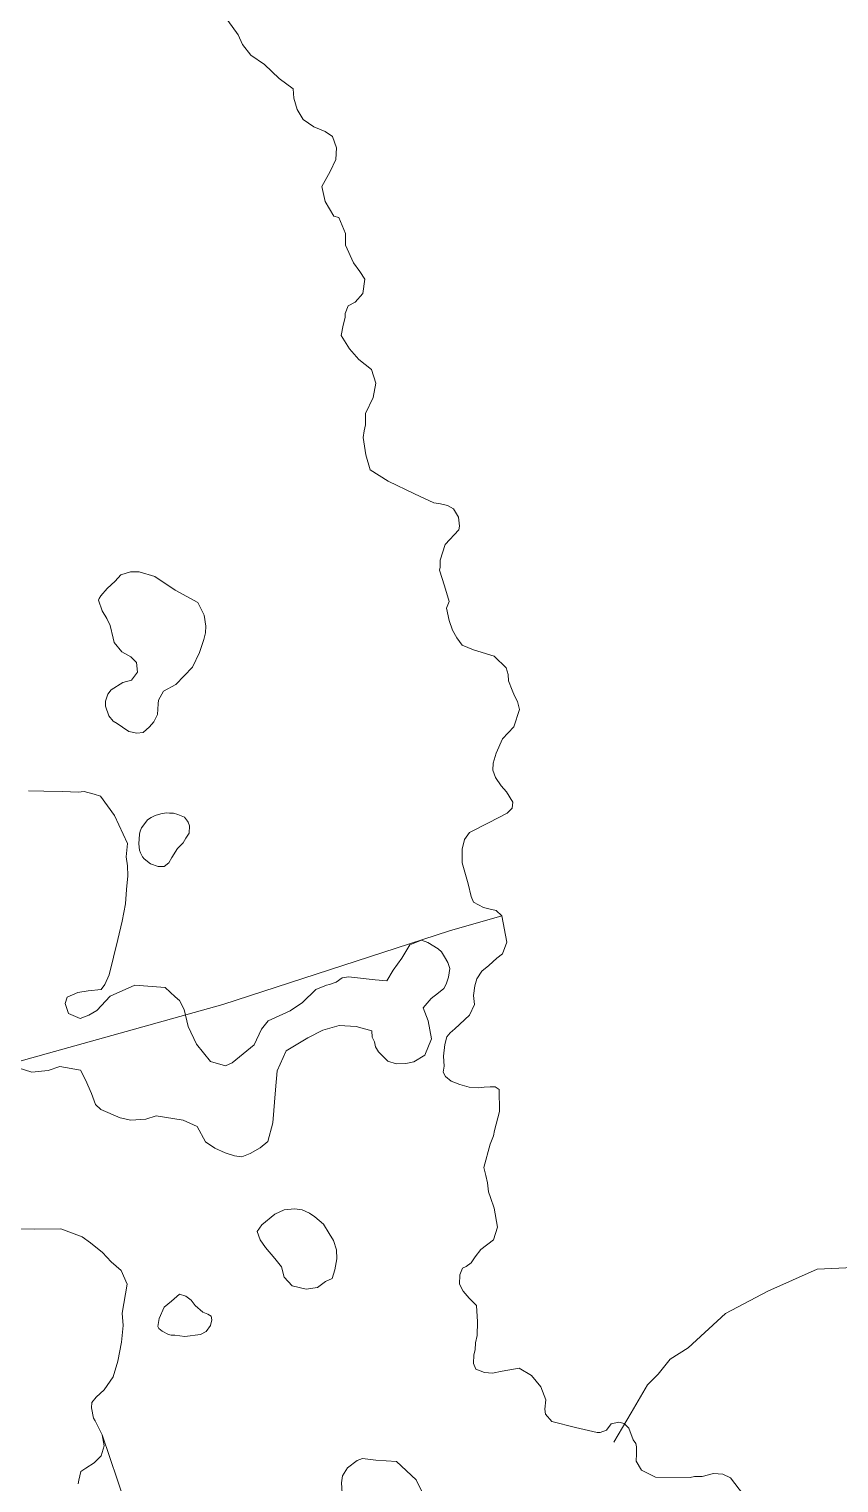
# Model space of a CAD drawing. Header units: metres. Extents: x 4652992 to 4879070, y 2074171 to 2309877.
# Drawn here: x 4653903.3 to 4653983.8, y 2308030 to 2308174.6 of the extents above; entities that cross this region are included whole.
import ezdxf

# ---------------------------------------------------------------- set-up
doc = ezdxf.new("R2010")
doc.units = ezdxf.units.M
doc.header["$MEASUREMENT"] = 0
for name, color, linetype, lineweight in [('Level 1', 2, 'Continuous', 0), ('Level 37', 3, 'Continuous', 0), ('Level 40', 1, 'Continuous', 0)]:
    doc.layers.add(name, color=color, linetype=linetype, lineweight=lineweight)

msp = doc.modelspace()

# ---------------------------------------------------------------- linework, layer by layer
at = {"layer": 'Level 1'}
msp.add_polyline3d([(4653961.408877, 2308034.042727, 1326), (4653963.107617, 2308036.947131, 1322.454742), (4653964.748896, 2308039.738448, 1320), (4653965.802355, 2308040.807614, 1319.493645), (4653966.990497, 2308042.281767, 1318.497538), (4653968.779909, 2308043.43091, 1317), (4653972.486696, 2308046.844912, 1313), (4653976.710879, 2308049.04529, 1311), (4653981.617495, 2308051.25928, 1308), (4653985.207522, 2308051.39728, 1306), (4653989.762551, 2308051.240143, 1304), (4653993.970227, 2308052.314717, 1303), (4653997.007693, 2308054.478274, 1301), (4653999.204104, 2308055.861696, 1299), (4654000.173708, 2308056.88373, 1298), (4654001.793787, 2308058.041917, 1297.4687)], dxfattribs=at)
at = {"layer": 'Level 37'}
for points in [[(4653899.808059, 2308071.236665, 1360.7597), (4653922.507764, 2308077.575194, 1345.0033), (4653945.068171, 2308084.888066, 1330.5601), (4653950.247505, 2308086.395175, 1328.15)], [(4653924.889208, 2307997.006722, 1361.3723), (4653921.526152, 2308004.604281, 1361.8537), (4653913.579102, 2308025.739203, 1361.3723), (4653910.516183, 2308034.786196, 1361.3723)]]:
    msp.add_polyline3d(points, dxfattribs=at)
at = {"layer": 'Level 40', "color": 3, "elevation": 1349.143533, "flags": 128}
msp.add_lwpolyline([(4653914.241984, 2308092.925965), (4653914.175575, 2308093.562143), (4653914.217883, 2308094.499931), (4653914.292152, 2308094.809963), (4653914.44357, 2308095.137586), (4653914.765786, 2308095.569281), (4653915.037047, 2308095.940504), (4653915.38689, 2308096.183094), (4653915.797366, 2308096.374375), (4653916.345614, 2308096.531934), (4653916.877344, 2308096.620597), (4653917.203838, 2308096.613625), (4653917.599212, 2308096.589795), (4653918.046958, 2308096.480219), (4653918.711027, 2308096.208316), (4653919.015615, 2308095.805616), (4653919.067994, 2308095.719874), (4653919.192129, 2308095.324877), (4653919.164886, 2308094.602306), (4653918.826246, 2308094.10177), (4653918.572982, 2308093.653261), (4653918.002933, 2308093.099928), (4653917.453687, 2308092.176853), (4653917.149461, 2308091.66785), (4653916.697764, 2308091.304295), (4653916.079201, 2308091.309717), (4653915.337894, 2308091.563945), (4653914.688765, 2308092.050895), (4653914.523336, 2308092.273686), (4653914.322015, 2308092.651124), (4653914.241984, 2308092.925965)], dxfattribs=at)
at = {"layer": 'Level 40', "color": 3}
for points in [[(4653974.285355, 2308028.813498, 1331.1435), (4653973.008848, 2308030.494162, 1331.1435), (4653972.228534, 2308030.870742, 1331.1435), (4653971.30494, 2308030.908408, 1331.1435), (4653970.179282, 2308030.621418, 1331.1435), (4653969.431878, 2308030.616224, 1331.1435), (4653968.978273, 2308030.539602, 1331.1435), (4653965.534846, 2308030.556945, 1331.5435), (4653964.150667, 2308031.267011, 1331.5435), (4653963.614619, 2308032.14456, 1331.5435), (4653963.666061, 2308032.879301, 1331.5435), (4653963.644675, 2308033.56948, 1331.5435), (4653963.597568, 2308033.892288, 1331.5435), (4653963.315457, 2308034.272241, 1331.5435), (4653962.882111, 2308035.423977, 1331.9435), (4653962.43806, 2308035.905392, 1331.9435), (4653961.909568, 2308036.03392, 1331.9435), (4653961.120453, 2308035.852392, 1331.9435), (4653960.657956, 2308035.217976, 1331.9435), (4653960.044974, 2308034.993583, 1331.9435), (4653959.737257, 2308035.006164, 1331.9435), (4653957.57601, 2308035.508305, 1332.7435), (4653955.235316, 2308036.103949, 1333.9435), (4653954.600142, 2308036.817061, 1333.9435), (4653954.536699, 2308037.329076, 1333.9435), (4653954.630089, 2308038.237465, 1333.9435), (4653954.143291, 2308039.531522, 1337.5435), (4653953.202825, 2308040.656377, 1338.3435), (4653951.982151, 2308041.400599, 1337.9435), (4653950.288978, 2308041.09836, 1337.9435), (4653949.317405, 2308040.90265, 1337.9435), (4653948.532104, 2308040.970243, 1337.9435), (4653947.686081, 2308041.299522, 1337.9435), (4653947.448178, 2308041.851242, 1337.9435), (4653947.468831, 2308042.710442, 1337.9435), (4653947.594477, 2308043.235442, 1337.9435), (4653947.631514, 2308043.905464, 1337.9435), (4653947.813001, 2308044.663791, 1337.9435), (4653947.82881, 2308046.018013, 1337.9435), (4653947.747961, 2308047.61752, 1337.1435), (4653946.998753, 2308048.356153, 1337.1435), (4653946.424523, 2308049.052206, 1337.1435), (4653946.039266, 2308049.764068, 1337.1435), (4653946.073921, 2308050.682715, 1337.1435), (4653946.35833, 2308051.355116, 1337.1435), (4653946.705923, 2308051.517678, 1337.1435), (4653947.226088, 2308051.885419, 1337.1435), (4653947.61317, 2308052.470975, 1337.1435), (4653948.158838, 2308053.203291, 1337.1435), (4653949.43368, 2308054.155013, 1335.5435), (4653949.843764, 2308055.423457, 1334.3435), (4653949.489383, 2308057.309279, 1334.3435), (4653949.128264, 2308058.390118, 1334.3435), (4653948.947701, 2308058.930548, 1334.3435), (4653948.851332, 2308059.822772, 1334.3435), (4653948.654298, 2308060.55339, 1334.3435), (4653948.471294, 2308061.342648, 1334.3435), (4653949.091175, 2308063.673604, 1334.3435), (4653949.418793, 2308064.524483, 1334.3435), (4653949.545085, 2308065.052148, 1334.3435), (4653950.018466, 2308066.91814, 1333.5435), (4653949.982487, 2308069.101243, 1333.5435), (4653949.614217, 2308069.377496, 1333.5435), (4653949.117063, 2308069.374583, 1333.5435), (4653948.488575, 2308069.341592, 1333.5435), (4653947.97734, 2308069.27998, 1333.5435), (4653946.996976, 2308069.332851, 1333.5435), (4653946.072764, 2308069.620531, 1333.5435), (4653945.2212, 2308069.952616, 1333.5435), (4653944.646344, 2308070.403575, 1333.5435), (4653944.437416, 2308070.827367, 1333.5435), (4653944.519289, 2308071.428719, 1333.5435), (4653944.450881, 2308072.439558, 1333.5435), (4653944.600575, 2308073.583557, 1333.5435), (4653944.783251, 2308074.346695, 1333.5435), (4653945.130255, 2308074.759033, 1333.5435), (4653945.594543, 2308075.142721, 1333.5435), (4653947.049504, 2308076.505591, 1331.5435), (4653947.55246, 2308077.5666, 1331.5435), (4653947.45569, 2308078.462551, 1331.5435), (4653947.563524, 2308079.433139, 1331.5435), (4653947.791417, 2308080.125155, 1331.5435), (4653948.282712, 2308080.877414, 1331.5435), (4653948.981028, 2308081.454444, 1331.5435), (4653949.780387, 2308082.193667, 1331.5435), (4653950.318785, 2308082.622813, 1331.5435), (4653950.742895, 2308083.779025, 1330.7435), (4653950.247505, 2308086.395175, 1330.7435), (4653949.684591, 2308086.907088, 1330.7435), (4653948.978153, 2308087.07984, 1330.7435), (4653948.448305, 2308087.209408, 1330.7435), (4653947.459099, 2308087.763215, 1330.7435), (4653947.218696, 2308088.32106, 1330.7435), (4653946.897959, 2308089.584772, 1330.7435), (4653946.314495, 2308091.663974, 1330.7435), (4653946.330467, 2308093.032524, 1330.7435), (4653946.556192, 2308093.97544, 1330.7435), (4653947.033985, 2308094.669504, 1330.7435), (4653948.92001, 2308095.632535, 1329.1435), (4653950.784437, 2308096.596488, 1328.7435), (4653951.28009, 2308097.100701, 1328.7435), (4653951.362507, 2308097.706074, 1328.7435), (4653950.734066, 2308098.73573, 1328.7435), (4653950.183691, 2308099.308399, 1328.7435), (4653949.630844, 2308100.131922, 1328.7435), (4653949.373179, 2308100.883173, 1328.7435), (4653949.41071, 2308101.562133, 1328.7435), (4653949.710235, 2308102.552271, 1328.7435), (4653950.323861, 2308104.001049, 1327.9435), (4653951.448241, 2308105.18902, 1326.7435), (4653952.003437, 2308106.910014, 1325.9435), (4653951.818246, 2308107.70907, 1325.9435), (4653951.516978, 2308108.285363, 1325.9435), (4653951.274974, 2308108.847137, 1325.9435), (4653950.926163, 2308109.749142, 1325.9435), (4653950.89037, 2308110.385997, 1325.9435), (4653950.67676, 2308111.066452, 1325.9435), (4653950.27359, 2308111.47935, 1325.9435), (4653949.960553, 2308111.744535, 1325.9435), (4653949.512293, 2308112.231313, 1325.9435), (4653947.442566, 2308112.830836, 1327.1435), (4653946.301432, 2308113.298796, 1327.1435), (4653945.792192, 2308114.050782, 1327.1435), (4653945.342125, 2308114.788274, 1327.1435), (4653945.007965, 2308115.748204, 1327.1435), (4653944.744708, 2308117.004324, 1327.1435), (4653945.013789, 2308117.648926, 1328.3435), (4653944.564739, 2308119.221491, 1329.9435), (4653944.064238, 2308120.781025, 1329.9435), (4653944.134869, 2308121.076017, 1329.9435), (4653944.113384, 2308121.768414, 1329.9435), (4653944.619323, 2308123.317752, 1328.3435), (4653945.97767, 2308124.797258, 1327.9435), (4653946.062662, 2308125.152236, 1327.9435), (4653945.965374, 2308126.05311, 1327.9435), (4653945.470859, 2308126.863627, 1327.9435), (4653944.862999, 2308127.200854, 1327.9435), (4653944.153491, 2308127.375119, 1327.9435), (4653943.488917, 2308127.475701, 1327.9435), (4653941.590326, 2308128.354932, 1329.1435), (4653938.960042, 2308129.627167, 1329.9435), (4653937.18144, 2308130.748631, 1331.9435), (4653936.726859, 2308132.230974, 1331.9435), (4653936.460353, 2308133.978651, 1331.9435), (4653936.556542, 2308134.640347, 1331.9435), (4653936.697455, 2308135.228743, 1331.9435), (4653936.715837, 2308136.345686, 1331.9435), (4653937.451818, 2308137.932618, 1329.9435), (4653937.725203, 2308139.379828, 1328.7435), (4653937.29932, 2308140.736325, 1328.7435), (4653936.036984, 2308141.735292, 1328.7435), (4653935.098327, 2308142.779874, 1328.7435), (4653934.2895, 2308144.105532, 1328.7435), (4653934.471085, 2308145.124958, 1328.7435), (4653934.689689, 2308145.899398, 1328.9435), (4653934.686593, 2308146.283748, 1329.1435), (4653934.965861, 2308147.066351, 1329.1435), (4653935.668569, 2308147.41085, 1328.7435), (4653936.441144, 2308148.299624, 1328.7435), (4653936.652499, 2308149.722431, 1328.7435), (4653936.147613, 2308150.475175, 1328.7435), (4653935.5159, 2308151.338516, 1328.7435), (4653934.726805, 2308153.098079, 1328.7435), (4653934.717388, 2308154.267112, 1328.7435), (4653934.069403, 2308155.845551, 1326.7435), (4653933.558309, 2308155.977802, 1326.7435), (4653932.691497, 2308157.450115, 1326.7435), (4653932.373447, 2308158.936491, 1326.7435), (4653933.201538, 2308160.415877, 1325.9435), (4653933.741498, 2308161.603807, 1325.9435), (4653933.805128, 2308162.758855, 1325.9435), (4653933.428792, 2308163.899228, 1327.1435), (4653932.701319, 2308164.399412, 1327.1435), (4653931.571254, 2308164.847859, 1327.1435), (4653930.516476, 2308165.588726, 1327.1435), (4653929.920742, 2308166.600681, 1327.1435), (4653929.58161, 2308167.702207, 1327.1435), (4653929.515596, 2308168.655084, 1327.1435), (4653928.135868, 2308169.668056, 1329.1435), (4653926.664791, 2308171.070858, 1329.9435), (4653925.302462, 2308171.97735, 1330.7435), (4653924.487346, 2308173.059002, 1332.3435), (4653924.040743, 2308174.02626, 1332.3435), (4653923.016691, 2308175.452754, 1332.3435)], [(4653911.421032, 2308108.854275, 1348.743533), (4653912.564962, 2308109.597827, 1349.543533), (4653913.445769, 2308109.830422, 1349.943533), (4653914.026196, 2308110.634543, 1350.343533), (4653913.931645, 2308111.570643, 1351.943533), (4653913.356438, 2308112.165719, 1352.743533), (4653912.473935, 2308112.630516, 1352.743533), (4653911.703825, 2308113.564638, 1352.743533), (4653911.626186, 2308114.018438, 1352.743533), (4653911.30648, 2308115.27692, 1352.743533), (4653910.977622, 2308115.978677, 1352.743533), (4653910.531401, 2308116.709236, 1352.743533), (4653910.169504, 2308117.791801, 1352.743533), (4653910.211671, 2308117.967794, 1352.743533), (4653910.399309, 2308118.232322, 1352.743533), (4653911.006833, 2308118.952833, 1352.743533), (4653911.804417, 2308119.688789, 1352.743533), (4653912.383787, 2308120.291929, 1352.743533), (4653913.331667, 2308120.618282, 1352.743533), (4653914.195178, 2308120.592676, 1352.743533), (4653915.765047, 2308120.145286, 1352.743533), (4653917.764497, 2308118.794303, 1353.543533), (4653920.035006, 2308117.564189, 1354.343533), (4653920.660327, 2308116.295683, 1354.343533), (4653920.831604, 2308115.200559, 1354.343533), (4653920.794446, 2308114.52826, 1354.343533), (4653920.640277, 2308113.884662, 1354.343533), (4653920.200907, 2308112.567642, 1354.343533), (4653919.485444, 2308111.132448, 1354.343533), (4653917.858738, 2308109.395394, 1353.143533), (4653916.628738, 2308108.750243, 1350.343533), (4653916.111284, 2308107.829935, 1348.743533), (4653916.085483, 2308107.461465, 1348.743533), (4653916.022212, 2308106.415055, 1348.743533), (4653915.661448, 2308105.691384, 1348.743533), (4653915.225068, 2308105.17362, 1348.743533), (4653914.597516, 2308104.640199, 1348.743533), (4653913.95087, 2308104.548711, 1348.743533), (4653913.183706, 2308104.736611, 1348.743533), (4653912.53207, 2308105.146098, 1348.743533), (4653911.998447, 2308105.52669, 1348.743533), (4653911.61359, 2308105.745903, 1348.743533), (4653911.181372, 2308106.289089, 1348.743533), (4653910.848109, 2308107.245367, 1348.743533), (4653910.843169, 2308107.746374, 1348.743533), (4653911.071846, 2308108.440041, 1348.743533), (4653911.421032, 2308108.854275, 1348.743533)], [(4653903.206554, 2308098.836564, 1363.084971), (4653904.718282, 2308098.797064, 1363.084971), (4653906.59216, 2308098.751823, 1362.284971), (4653908.121852, 2308098.700085, 1361.084971), (4653908.730672, 2308098.749949, 1361.084971), (4653909.10653, 2308098.657931, 1361.084971), (4653909.732942, 2308098.504573, 1361.084971), (4653910.344327, 2308098.288594, 1361.084971), (4653911.738026, 2308096.356245, 1361.084971), (4653913.024338, 2308093.572171, 1359.884971), (4653912.911981, 2308092.271401, 1359.884971), (4653913.030305, 2308091.379089, 1359.884971), (4653913.055831, 2308090.376659, 1359.884971), (4653912.928446, 2308089.013159, 1359.884971), (4653912.848771, 2308087.571577, 1359.884971), (4653912.505732, 2308085.862319, 1359.884971), (4653912.069888, 2308084.042895, 1359.884971), (4653911.649065, 2308082.286177, 1359.884971), (4653911.228235, 2308080.529428, 1359.884971), (4653910.79952, 2308079.571537, 1359.884971), (4653910.413261, 2308079.068154, 1359.884971), (4653909.115799, 2308078.920135, 1359.884971), (4653908.084298, 2308078.773548, 1359.884971), (4653907.040331, 2308078.297878, 1359.884971), (4653906.827242, 2308077.685704, 1359.884971), (4653907.181619, 2308076.669291, 1359.884971), (4653908.328902, 2308076.189926, 1359.884971), (4653909.202192, 2308076.508044, 1359.884971), (4653909.980003, 2308076.982279, 1359.884971), (4653911.311983, 2308078.383757, 1359.884971), (4653913.753904, 2308079.508081, 1359.084971), (4653916.79497, 2308079.25502, 1357.884971), (4653917.285811, 2308078.802121, 1357.884971), (4653917.776637, 2308078.349235, 1357.884971), (4653918.219612, 2308077.974644, 1357.884971), (4653918.667833, 2308077.06601, 1357.884971), (4653919.061023, 2308075.371698, 1357.884971), (4653919.909569, 2308073.632855, 1357.884971), (4653921.291361, 2308071.897113, 1357.884971), (4653922.771212, 2308071.466943, 1355.884971), (4653923.439893, 2308071.782688, 1354.684971), (4653925.64663, 2308073.566108, 1347.884971), (4653926.351558, 2308075.121793, 1346.284971), (4653927.023938, 2308075.959487, 1345.484971), (4653929.228064, 2308076.954892, 1343.884971), (4653930.442029, 2308077.761075, 1342.684971), (4653931.775709, 2308079.057995, 1341.884971), (4653932.83998, 2308079.497287, 1340.684971), (4653933.128703, 2308079.563295, 1340.684971), (4653933.801478, 2308079.808553, 1340.684971), (4653934.376204, 2308080.214284, 1340.684971), (4653935.01805, 2308080.330535, 1340.684971), (4653937.679609, 2308080.012092, 1339.884971), (4653938.838001, 2308079.914203, 1338.284971), (4653939.456397, 2308080.977098, 1336.684971), (4653940.306514, 2308082.163733, 1335.484971), (4653941.12538, 2308083.499529, 1334.284971), (4653942.27215, 2308083.976987, 1334.284971), (4653942.906799, 2308083.752975, 1334.284971), (4653943.918664, 2308083.092354, 1334.284971), (4653944.262034, 2308082.801784, 1334.284971), (4653944.558663, 2308082.316, 1334.284971), (4653944.904724, 2308081.749264, 1334.284971), (4653945.105174, 2308081.149241, 1334.284971), (4653944.967683, 2308080.287405, 1334.284971), (4653944.731317, 2308079.587482, 1334.284971), (4653944.492244, 2308079.163732, 1334.284971), (4653943.977524, 2308078.738435, 1334.284971), (4653943.220996, 2308078.165545, 1334.284971), (4653942.438215, 2308077.227508, 1334.684971), (4653942.941545, 2308075.949892, 1335.484971), (4653943.254465, 2308074.171548, 1336.284971), (4653942.591249, 2308072.547687, 1336.284971), (4653941.520496, 2308071.867318, 1337.084971), (4653940.730493, 2308071.717115, 1337.084971), (4653939.761664, 2308071.679157, 1337.084971), (4653938.935151, 2308071.949507, 1337.084971), (4653937.989171, 2308072.866548, 1337.084971), (4653937.693626, 2308073.350381, 1337.084971), (4653937.607932, 2308073.851605, 1337.084971), (4653937.37716, 2308074.319637, 1337.084971), (4653937.322504, 2308074.950523, 1337.084971), (4653935.76964, 2308075.38929, 1338.284971), (4653934.071003, 2308075.494425, 1339.884971), (4653932.449883, 2308075.0185, 1340.684971), (4653930.964831, 2308074.255283, 1342.284971), (4653928.818999, 2308072.977193, 1343.884971), (4653927.927889, 2308070.963563, 1347.084971), (4653927.745949, 2308069.083979, 1349.884971), (4653927.496901, 2308065.799689, 1350.684971), (4653926.98122, 2308063.932028, 1351.484971), (4653926.227507, 2308063.309301, 1351.484971), (4653925.219859, 2308062.748455, 1351.484971), (4653924.399945, 2308062.410653, 1351.484971), (4653923.686449, 2308062.51739, 1351.484971), (4653922.7494, 2308062.813062, 1351.484971), (4653921.715741, 2308063.266731, 1351.484971), (4653920.791142, 2308063.895485, 1351.484971), (4653919.975168, 2308065.445568, 1353.884971), (4653918.583169, 2308066.050749, 1359.884971), (4653915.875771, 2308066.505152, 1362.284971), (4653914.865967, 2308066.155984, 1362.284971), (4653913.385973, 2308066.053796, 1362.284971), (4653912.323255, 2308066.312995, 1362.284971), (4653910.397547, 2308067.113549, 1362.284971), (4653909.862178, 2308067.641185, 1362.284971), (4653909.461584, 2308068.731545, 1362.284971), (4653908.855803, 2308070.070529, 1362.284971), (4653908.362697, 2308071.051169, 1362.284971), (4653906.303398, 2308071.411928, 1363.484971), (4653905.135887, 2308071.001808, 1365.084971), (4653903.52976, 2308070.841439, 1365.484971), (4653901.538552, 2308071.474479, 1366.284971)], [(4653928.351937, 2308051.49412, 1348.16368), (4653927.691576, 2308052.323346, 1348.16368), (4653926.758761, 2308053.409938, 1348.16368), (4653926.222812, 2308054.161179, 1348.16368), (4653925.944725, 2308054.992875, 1348.16368), (4653926.388129, 2308055.648828, 1348.16368), (4653927.685346, 2308056.715818, 1349.76368), (4653928.600919, 2308057.159597, 1349.76368), (4653929.665909, 2308057.23351, 1349.76368), (4653930.407102, 2308057.148157, 1349.76368), (4653931.139363, 2308056.826828, 1349.76368), (4653931.670152, 2308056.459342, 1349.76368), (4653932.541022, 2308055.723232, 1349.76368), (4653933.07739, 2308054.782889, 1349.76368), (4653933.532702, 2308054.100449, 1349.76368), (4653933.833427, 2308053.16993, 1349.76368), (4653933.85357, 2308052.260145, 1349.76368), (4653933.639976, 2308051.169162, 1349.76368), (4653933.390311, 2308050.32508, 1349.76368), (4653932.742943, 2308050.006456, 1349.76368), (4653931.944639, 2308049.408672, 1348.96368), (4653930.811947, 2308049.255283, 1348.96368), (4653929.416029, 2308049.595124, 1348.96368), (4653928.621386, 2308050.45621, 1348.96368), (4653928.351937, 2308051.49412, 1348.16368)], [(4653901.437423, 2308055.253045, 1374.684971), (4653903.79537, 2308055.211845, 1373.884971), (4653906.407823, 2308055.247802, 1373.084971), (4653908.523278, 2308054.455878, 1373.084971), (4653909.344163, 2308053.877377, 1372.684971), (4653910.53859, 2308052.894564, 1372.684971), (4653911.427891, 2308051.986111, 1372.684971), (4653912.41473, 2308051.100067, 1372.684971), (4653913.014823, 2308049.754779, 1372.684971), (4653912.517069, 2308046.858924, 1373.484971), (4653912.594184, 2308045.642458, 1373.484971), (4653912.42606, 2308043.97896, 1373.484971), (4653912.080309, 2308042.084828, 1374.684971), (4653911.6189, 2308040.541725, 1374.684971), (4653910.728398, 2308039.248392, 1375.884971), (4653909.913493, 2308038.528559, 1375.884971), (4653909.507842, 2308037.984588, 1375.884971), (4653909.469918, 2308037.443008, 1375.884971), (4653909.642082, 2308036.437262, 1375.884971), (4653909.806983, 2308036.167682, 1375.884971), (4653910.516183, 2308034.786196, 1374.684971), (4653910.711281, 2308033.681203, 1374.684971), (4653910.428477, 2308032.692338, 1374.684971), (4653909.709379, 2308031.99338, 1374.684971), (4653908.891127, 2308031.456424, 1374.684971), (4653908.395995, 2308031.116856, 1374.684971), (4653908.187834, 2308030.247729, 1374.684971), (4653908.148021, 2308029.889524, 1374.684971)], [(4653916.050502, 2308045.532989, 1356.842636), (4653916.180851, 2308046.338076, 1357.642636), (4653916.68048, 2308047.464608, 1357.642636), (4653917.414629, 2308048.072811, 1356.442636), (4653918.215085, 2308048.748105, 1356.042636), (4653918.834267, 2308048.546524, 1356.042636), (4653919.363409, 2308048.158431, 1356.042636), (4653919.77332, 2308047.633303, 1356.042636), (4653920.527057, 2308046.977598, 1356.042636), (4653921.018071, 2308046.767125, 1356.042636), (4653921.341619, 2308046.557884, 1356.042636), (4653921.417812, 2308046.202698, 1356.042636), (4653921.275843, 2308045.652104, 1356.042636), (4653920.86748, 2308045.044369, 1356.042636), (4653920.283988, 2308044.733434, 1356.042636), (4653918.726164, 2308044.547841, 1356.042636), (4653917.756341, 2308044.674339, 1356.842636), (4653917.38253, 2308044.686917, 1356.842636), (4653917.107539, 2308044.757803, 1356.842636), (4653916.480202, 2308045.087084, 1356.842636), (4653916.16714, 2308045.335353, 1356.842636), (4653916.050502, 2308045.532989, 1356.842636)], [(4653934.368372, 2308028.972396, 1349.76368), (4653934.315589, 2308030.010273, 1349.76368), (4653934.422339, 2308030.707909, 1349.76368), (4653934.911607, 2308031.493493, 1349.76368), (4653935.869943, 2308032.225366, 1349.76368), (4653936.393566, 2308032.399596, 1349.76368), (4653937.743765, 2308032.25236, 1349.76368), (4653939.775217, 2308032.131343, 1349.36368), (4653941.744051, 2308030.305252, 1347.76368), (4653943.009848, 2308027.70865, 1347.36368)]]:
    msp.add_polyline3d(points, dxfattribs=at)

doc.saveas('drawing.dxf')
